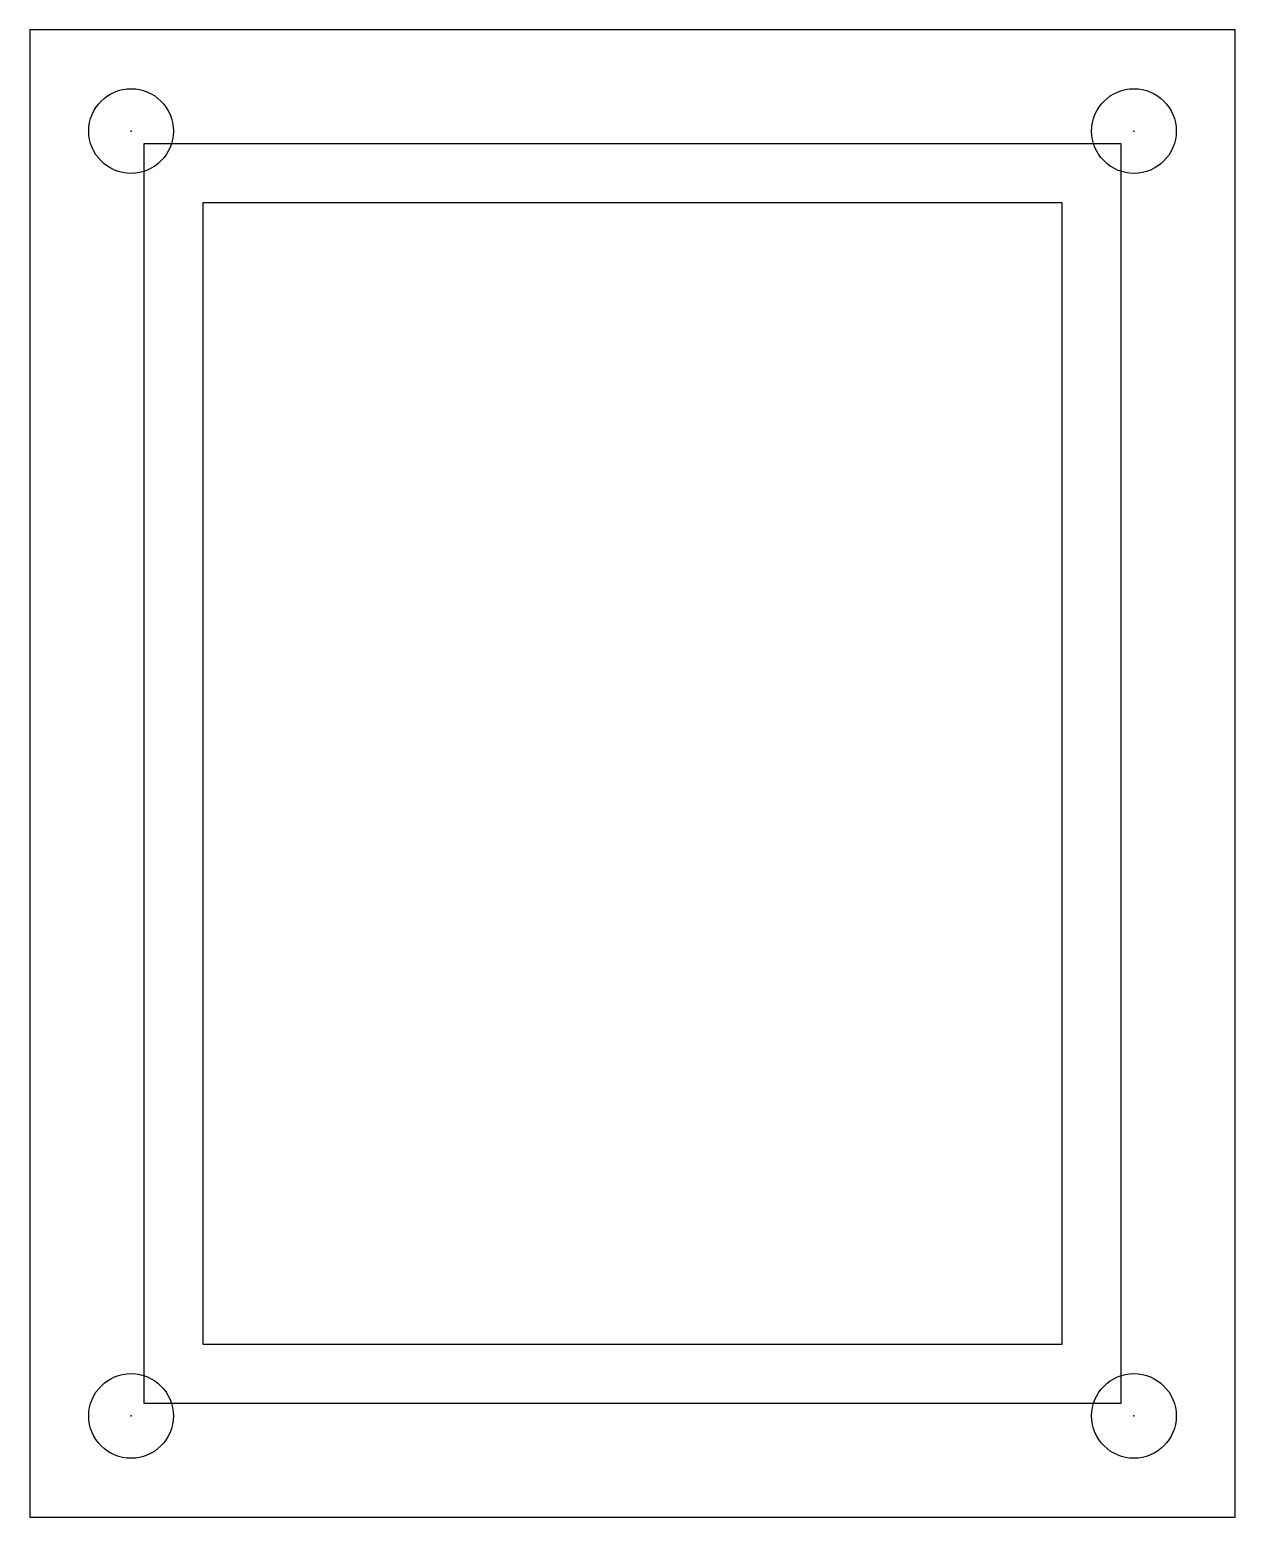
# Model space of a CAD drawing. Header units: inches. Extents: x -4.3 to 17, y -4.3 to 22.
import ezdxf

# ---------------------------------------------------------------- set-up
doc = ezdxf.new("R2010")
doc.units = ezdxf.units.IN
doc.header["$MEASUREMENT"] = 0
doc.layers.add('1', color=2, linetype='Continuous')
doc.layers.add('2', color=10, linetype='Continuous')

msp = doc.modelspace()

# ---------------------------------------------------------------- linework, layer by layer
for p in [(-2.54, 20.24), (15.24, 20.24), (-2.54, -2.54), (15.24, -2.54)]:
    msp.add_point(p)
at = {"layer": '1'}
msp.add_lwpolyline([(-2.316, -2.316), (15.016, -2.316), (15.016, 20.016), (-2.316, 20.016)], close=True, dxfattribs=at)
at = {"layer": '2'}
for points in [[(-4.336, -4.336), (17.036, -4.336), (17.036, 22.036), (-4.336, 22.036)], [(-1.27, -1.27), (13.97, -1.27), (13.97, 18.97), (-1.27, 18.97)]]:
    msp.add_lwpolyline(points, close=True, dxfattribs=at)
for centre in [(-2.54, 20.24), (15.24, 20.24), (-2.54, -2.54), (15.24, -2.54)]:
    msp.add_circle(centre, 0.75, dxfattribs=at)

doc.saveas('drawing.dxf')
